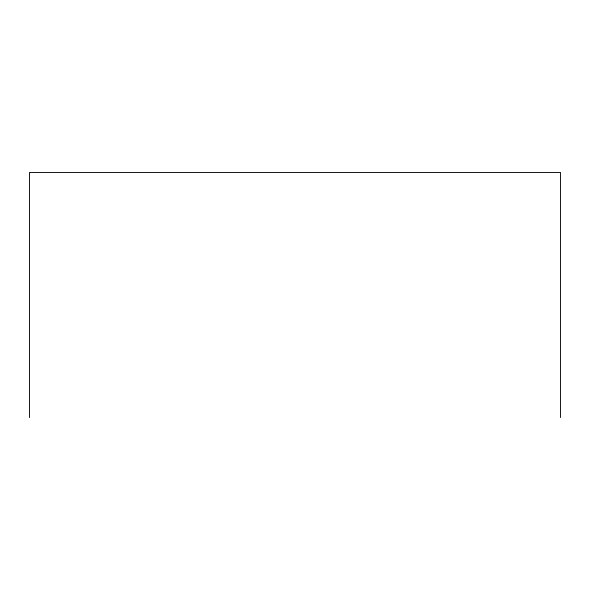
<?xml version="1.0" encoding="UTF-8"?>
<svg xmlns="http://www.w3.org/2000/svg" width="590" height="590" viewBox="0 0 590 590"><rect width="100%" height="100%" fill="white"/><g stroke="black" fill="none" stroke-linecap="round" stroke-linejoin="round"><path stroke-width="0.89" d="M560.5 417.543L560.5 172.457L29.5 172.457L29.5 417.543"/></g></svg>
